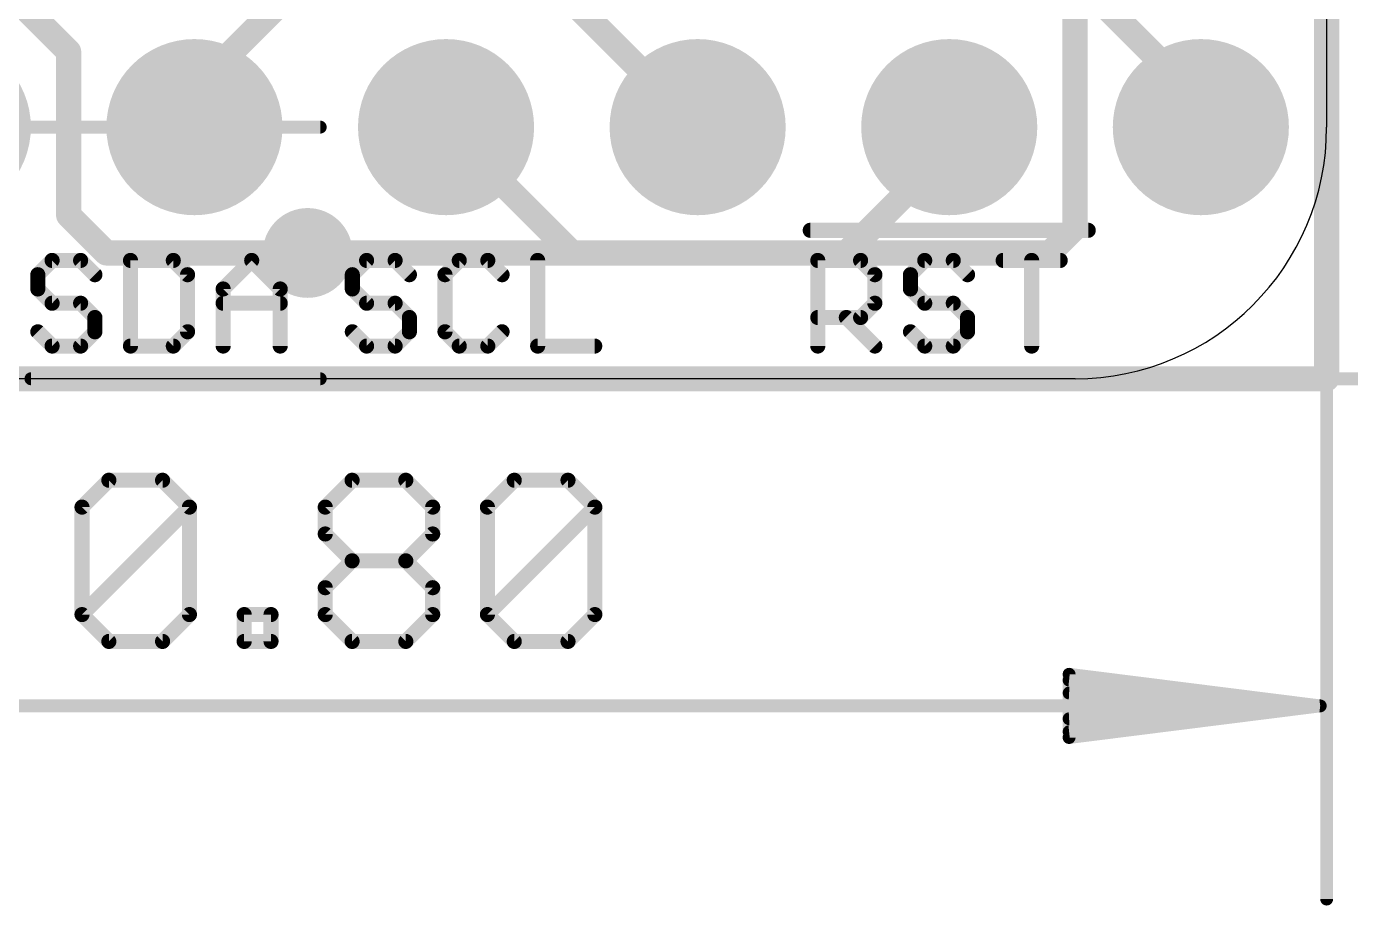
# Model space of a CAD drawing. Extents: x -4.8 to 27.4, y -5.3 to 26.6.
# Drawn here: x 7.19 to 20.56, y -5.32 to 3.56 of the extents above; entities that cross this region are included whole.
import ezdxf

# ---------------------------------------------------------------- set-up
doc = ezdxf.new("R2010")
doc.units = 0
for name, color, linetype in [('1', 12, 'CONTINUOUS'), ('16', 132, 'CONTINUOUS'), ('17', 110, 'CONTINUOUS'), ('18', 110, 'CONTINUOUS'), ('20', 53, 'CONTINUOUS'), ('21', 40, 'CONTINUOUS'), ('47', 253, 'CONTINUOUS')]:
    doc.layers.add(name, color=color, linetype=linetype)

# ---------------------------------------------------------------- blocks, each defined once
blk = doc.blocks.new('ROUNDP')
at = {"const_width": 0.5}
blk.add_lwpolyline([(0, -0.25, 1), (0, 0.25, 1), (0, -0.25)], format="xyb", dxfattribs=at)
blk = doc.blocks.new('ROUNDV')
at = {"const_width": 0.5}
blk.add_lwpolyline([(0, -0.25, 1), (0, 0.25, 1), (0, -0.25)], format="xyb", dxfattribs=at)

msp = doc.modelspace()

# ---------------------------------------------------------------- linework, layer by layer
at = {"layer": '1', "const_width": 0.254}
for points in [[(20.32, 17.78), (20.32, 0)], [(6.35, 4.572), (7.62, 3.302)], [(17.78, 1.524), (17.78, 4.064)], [(9.779, 3.81), (8.89, 2.921)], [(7.62, 3.302), (7.62, 1.651)], [(8.89, 2.921), (8.89, 2.54)], [(11.43, 2.54), (12.7, 1.27)], [(7.62, 1.651), (8.001, 1.27)], [(17.526, 1.27), (17.78, 1.524)], [(8.001, 1.27), (10.033, 1.27)], [(12.7, 1.27), (17.526, 1.27)], [(20.32, 0), (0, 0)]]:
    msp.add_lwpolyline(points, dxfattribs=at)
at = {"layer": '1', "const_width": 0.127}
for points in [[(7.6835, 3.302, 1), (7.5565, 3.302)], [(7.5751, 3.2571, 1), (7.6649, 3.3469)], [(8.9535, 2.921, 1), (8.8265, 2.921)], [(8.8451, 2.9659, 1), (8.9349, 2.8761)], [(8.8265, 2.54, 1), (8.9535, 2.54)], [(11.4749, 2.5849, 1), (11.3851, 2.4951)], [(7.6649, 1.6959, 1), (7.5751, 1.6061)], [(7.5565, 1.651, 1), (7.6835, 1.651)], [(17.8249, 1.4791, 1), (17.7351, 1.5689)], [(17.7165, 1.524, 1), (17.8435, 1.524)], [(8.001, 1.3335, 1), (8.001, 1.2065)], [(7.9561, 1.2251, 1), (8.0459, 1.3149)], [(10.033, 1.2065, 1), (10.033, 1.3335)], [(12.7, 1.3335, 1), (12.7, 1.2065)], [(12.6551, 1.2251, 1), (12.7449, 1.3149)], [(17.4811, 1.3149, 1), (17.5709, 1.2251)], [(17.526, 1.2065, 1), (17.526, 1.3335)], [(20.2565, 0, 1), (20.3835, 0)], [(20.32, -0.0635, 1), (20.32, 0.0635)]]:
    msp.add_lwpolyline(points, format="xyb", dxfattribs=at)
at = {"layer": '16', "const_width": 0.254}
for points in [[(20.32, 17.78), (20.32, 0)], [(17.78, 4.064), (19.05, 2.794)], [(13.97, 2.54), (12.573, 3.937)], [(19.05, 2.794), (19.05, 2.54)], [(16.51, 2.3079), (16.51, 2.54)], [(15.4721, 1.27), (16.51, 2.3079)], [(10.033, 1.27), (15.4721, 1.27)], [(20.32, 0), (0, 0)]]:
    msp.add_lwpolyline(points, dxfattribs=at)
at = {"layer": '16', "const_width": 0.127}
for points in [[(19.1135, 2.794, 1), (18.9865, 2.794)], [(19.0051, 2.7491, 1), (19.0949, 2.8389)], [(13.9251, 2.4951, 1), (14.0149, 2.5849)], [(16.5735, 2.54, 1), (16.4465, 2.54)], [(18.9865, 2.54, 1), (19.1135, 2.54)], [(16.5549, 2.263, 1), (16.4651, 2.3528)], [(16.4465, 2.3079, 1), (16.5735, 2.3079)], [(10.033, 1.3335, 1), (10.033, 1.2065)], [(15.4272, 1.3149, 1), (15.517, 1.2251)], [(15.4721, 1.2065, 1), (15.4721, 1.3335)], [(20.2565, 0, 1), (20.3835, 0)], [(20.32, -0.0635, 1), (20.32, 0.0635)]]:
    msp.add_lwpolyline(points, format="xyb", dxfattribs=at)
at = {"layer": '20'}
for p, q in [((20.32, 15.24), (20.32, 2.54)), ((17.78, 0), (2.54, 0))]:
    msp.add_line(p, q, dxfattribs=at)
msp.add_arc((17.78, 2.54), 2.54, 270, 0, dxfattribs=at)
at = {"layer": '21', "const_width": 0.1524}
for points in [[(15.1067, 1.4986), (17.9133, 1.4986)], [(7.453, 1.1945), (7.3089, 1.0505)], [(7.7411, 1.1945), (7.453, 1.1945)], [(7.8851, 1.0505), (7.7411, 1.1945)], [(8.2444, 1.1945), (8.2444, 0.3302)], [(8.6766, 1.1945), (8.2444, 1.1945)], [(8.8207, 1.0505), (8.6766, 1.1945)], [(9.18, 0.9064), (9.4681, 1.1945)], [(9.4681, 1.1945), (9.7562, 0.9064)], [(10.628, 1.1945), (10.4839, 1.0505)], [(10.9161, 1.1945), (10.628, 1.1945)], [(11.0601, 1.0505), (10.9161, 1.1945)], [(11.5635, 1.1945), (11.4194, 1.0505)], [(11.8516, 1.1945), (11.5635, 1.1945)], [(11.9957, 1.0505), (11.8516, 1.1945)], [(12.355, 1.1945), (12.355, 0.3302)], [(15.1829, 0.3302), (15.1829, 1.1945)], [(15.1829, 1.1945), (15.6151, 1.1945)], [(15.6151, 1.1945), (15.7591, 1.0505)], [(16.2625, 1.1945), (16.1184, 1.0505)], [(16.5506, 1.1945), (16.2625, 1.1945)], [(16.6947, 1.0505), (16.5506, 1.1945)], [(17.054, 1.1945), (17.6302, 1.1945)], [(17.3421, 0.3302), (17.3421, 1.1945)], [(7.3089, 1.0505), (7.3089, 0.9064)], [(8.8207, 0.4743), (8.8207, 1.0505)], [(10.4839, 1.0505), (10.4839, 0.9064)], [(11.4194, 1.0505), (11.4194, 0.4743)], [(15.7591, 1.0505), (15.7591, 0.7624)], [(16.1184, 1.0505), (16.1184, 0.9064)], [(7.3089, 0.9064), (7.453, 0.7624)], [(9.18, 0.3302), (9.18, 0.9064)], [(9.7562, 0.9064), (9.7562, 0.3302)], [(10.4839, 0.9064), (10.628, 0.7624)], [(16.1184, 0.9064), (16.2625, 0.7624)], [(7.453, 0.7624), (7.7411, 0.7624)], [(7.7411, 0.7624), (7.8851, 0.6183)], [(9.18, 0.7624), (9.7562, 0.7624)], [(10.628, 0.7624), (10.9161, 0.7624)], [(10.9161, 0.7624), (11.0601, 0.6183)], [(15.7591, 0.7624), (15.6151, 0.6183)], [(16.2625, 0.7624), (16.5506, 0.7624)], [(16.5506, 0.7624), (16.6947, 0.6183)], [(7.8851, 0.6183), (7.8851, 0.4743)], [(11.0601, 0.6183), (11.0601, 0.4743)], [(15.6151, 0.6183), (15.1829, 0.6183)], [(15.471, 0.6183), (15.7591, 0.3302)], [(16.6947, 0.6183), (16.6947, 0.4743)], [(7.453, 0.3302), (7.3089, 0.4743)], [(7.8851, 0.4743), (7.7411, 0.3302)], [(8.6766, 0.3302), (8.8207, 0.4743)], [(10.628, 0.3302), (10.4839, 0.4743)], [(11.0601, 0.4743), (10.9161, 0.3302)], [(11.4194, 0.4743), (11.5635, 0.3302)], [(11.8516, 0.3302), (11.9957, 0.4743)], [(16.2625, 0.3302), (16.1184, 0.4743)], [(16.6947, 0.4743), (16.5506, 0.3302)], [(7.7411, 0.3302), (7.453, 0.3302)], [(8.2444, 0.3302), (8.6766, 0.3302)], [(10.9161, 0.3302), (10.628, 0.3302)], [(11.5635, 0.3302), (11.8516, 0.3302)], [(12.355, 0.3302), (12.9312, 0.3302)], [(16.5506, 0.3302), (16.2625, 0.3302)]]:
    msp.add_lwpolyline(points, dxfattribs=at)
at = {"layer": '21', "const_width": 0.0762}
for points in [[(15.1067, 1.5367, 1), (15.1067, 1.4605)], [(17.9133, 1.4605, 1), (17.9133, 1.5367)], [(7.453, 1.2326, 1), (7.453, 1.1564)], [(7.4799, 1.1676, 1), (7.426, 1.2215)], [(7.768, 1.2215, 1), (7.7141, 1.1676)], [(7.7411, 1.1564, 1), (7.7411, 1.2326)], [(8.2825, 1.1945, 1), (8.2063, 1.1945)], [(8.2444, 1.2326, 1), (8.2444, 1.1564)], [(8.7036, 1.2215, 1), (8.6497, 1.1676)], [(8.6766, 1.1564, 1), (8.6766, 1.2326)], [(9.495, 1.2215, 1), (9.4411, 1.1676)], [(9.495, 1.1676, 1), (9.4411, 1.2215)], [(10.628, 1.2326, 1), (10.628, 1.1564)], [(10.6549, 1.1676, 1), (10.601, 1.2215)], [(10.943, 1.2215, 1), (10.8891, 1.1676)], [(10.9161, 1.1564, 1), (10.9161, 1.2326)], [(11.5635, 1.2326, 1), (11.5635, 1.1564)], [(11.5904, 1.1676, 1), (11.5366, 1.2215)], [(11.8786, 1.2215, 1), (11.8247, 1.1676)], [(11.8516, 1.1564, 1), (11.8516, 1.2326)], [(12.3931, 1.1945, 1), (12.3169, 1.1945)], [(15.221, 1.1945, 1), (15.1448, 1.1945)], [(15.1829, 1.2326, 1), (15.1829, 1.1564)], [(15.642, 1.2215, 1), (15.5881, 1.1676)], [(15.6151, 1.1564, 1), (15.6151, 1.2326)], [(16.2625, 1.2326, 1), (16.2625, 1.1564)], [(16.2894, 1.1676, 1), (16.2356, 1.2215)], [(16.5776, 1.2215, 1), (16.5237, 1.1676)], [(16.5506, 1.1564, 1), (16.5506, 1.2326)], [(17.054, 1.2326, 1), (17.054, 1.1564)], [(17.3802, 1.1945, 1), (17.304, 1.1945)], [(17.6302, 1.1564, 1), (17.6302, 1.2326)], [(7.347, 1.0505, 1), (7.2708, 1.0505)], [(7.282, 1.0774, 1), (7.3359, 1.0235)], [(7.8582, 1.0235, 1), (7.9121, 1.0774)], [(8.8588, 1.0505, 1), (8.7826, 1.0505)], [(8.7937, 1.0235, 1), (8.8476, 1.0774)], [(10.522, 1.0505, 1), (10.4458, 1.0505)], [(10.457, 1.0774, 1), (10.5109, 1.0235)], [(11.0332, 1.0235, 1), (11.0871, 1.0774)], [(11.4575, 1.0505, 1), (11.3813, 1.0505)], [(11.3925, 1.0774, 1), (11.4464, 1.0235)], [(11.9687, 1.0235, 1), (12.0226, 1.0774)], [(15.7972, 1.0505, 1), (15.721, 1.0505)], [(15.7322, 1.0235, 1), (15.7861, 1.0774)], [(16.1565, 1.0505, 1), (16.0803, 1.0505)], [(16.0915, 1.0774, 1), (16.1454, 1.0235)], [(16.6677, 1.0235, 1), (16.7216, 1.0774)], [(7.3359, 0.9334, 1), (7.282, 0.8795)], [(7.2708, 0.9064, 1), (7.347, 0.9064)], [(9.153, 0.9334, 1), (9.2069, 0.8795)], [(9.2181, 0.9064, 1), (9.1419, 0.9064)], [(9.7943, 0.9064, 1), (9.7181, 0.9064)], [(9.7292, 0.8795, 1), (9.7831, 0.9334)], [(10.5109, 0.9334, 1), (10.457, 0.8795)], [(10.4458, 0.9064, 1), (10.522, 0.9064)], [(16.1454, 0.9334, 1), (16.0915, 0.8795)], [(16.0803, 0.9064, 1), (16.1565, 0.9064)], [(7.453, 0.8005, 1), (7.453, 0.7243)], [(7.426, 0.7354, 1), (7.4799, 0.7893)], [(7.768, 0.7893, 1), (7.7141, 0.7354)], [(7.7411, 0.7243, 1), (7.7411, 0.8005)], [(9.18, 0.8005, 1), (9.18, 0.7243)], [(9.7562, 0.7243, 1), (9.7562, 0.8005)], [(10.628, 0.8005, 1), (10.628, 0.7243)], [(10.601, 0.7354, 1), (10.6549, 0.7893)], [(10.943, 0.7893, 1), (10.8891, 0.7354)], [(10.9161, 0.7243, 1), (10.9161, 0.8005)], [(15.7861, 0.7354, 1), (15.7322, 0.7893)], [(16.2625, 0.8005, 1), (16.2625, 0.7243)], [(16.2356, 0.7354, 1), (16.2894, 0.7893)], [(16.5776, 0.7893, 1), (16.5237, 0.7354)], [(16.5506, 0.7243, 1), (16.5506, 0.8005)], [(7.9232, 0.6183, 1), (7.847, 0.6183)], [(7.8582, 0.5914, 1), (7.9121, 0.6453)], [(11.0982, 0.6183, 1), (11.022, 0.6183)], [(11.0332, 0.5914, 1), (11.0871, 0.6453)], [(15.1829, 0.6564, 1), (15.1829, 0.5802)], [(15.498, 0.6453, 1), (15.4441, 0.5914)], [(15.5881, 0.6453, 1), (15.642, 0.5914)], [(15.6151, 0.5802, 1), (15.6151, 0.6564)], [(15.721, 0.7624, 1), (15.7972, 0.7624)], [(16.7328, 0.6183, 1), (16.6566, 0.6183)], [(16.6677, 0.5914, 1), (16.7216, 0.6453)], [(7.3359, 0.5012, 1), (7.282, 0.4473)], [(7.9121, 0.4473, 1), (7.8582, 0.5012)], [(8.8476, 0.4473, 1), (8.7937, 0.5012)], [(10.5109, 0.5012, 1), (10.457, 0.4473)], [(11.0871, 0.4473, 1), (11.0332, 0.5012)], [(11.4464, 0.5012, 1), (11.3925, 0.4473)], [(12.0226, 0.4473, 1), (11.9687, 0.5012)], [(16.1454, 0.5012, 1), (16.0915, 0.4473)], [(16.7216, 0.4473, 1), (16.6677, 0.5012)], [(7.453, 0.3683, 1), (7.453, 0.2921)], [(7.7411, 0.2921, 1), (7.7411, 0.3683)], [(7.847, 0.4743, 1), (7.9232, 0.4743)], [(8.2444, 0.3683, 1), (8.2444, 0.2921)], [(8.6766, 0.2921, 1), (8.6766, 0.3683)], [(8.7826, 0.4743, 1), (8.8588, 0.4743)], [(10.628, 0.3683, 1), (10.628, 0.2921)], [(10.9161, 0.2921, 1), (10.9161, 0.3683)], [(11.022, 0.4743, 1), (11.0982, 0.4743)], [(11.3813, 0.4743, 1), (11.4575, 0.4743)], [(11.5635, 0.3683, 1), (11.5635, 0.2921)], [(11.8516, 0.2921, 1), (11.8516, 0.3683)], [(12.355, 0.3683, 1), (12.355, 0.2921)], [(12.9312, 0.2921, 1), (12.9312, 0.3683)], [(16.2625, 0.3683, 1), (16.2625, 0.2921)], [(16.5506, 0.2921, 1), (16.5506, 0.3683)], [(16.6566, 0.4743, 1), (16.7328, 0.4743)], [(7.426, 0.3033, 1), (7.4799, 0.3571)], [(7.7141, 0.3571, 1), (7.768, 0.3033)], [(8.2063, 0.3302, 1), (8.2825, 0.3302)], [(8.6497, 0.3571, 1), (8.7036, 0.3033)], [(9.1419, 0.3302, 1), (9.2181, 0.3302)], [(9.7181, 0.3302, 1), (9.7943, 0.3302)], [(10.601, 0.3033, 1), (10.6549, 0.3571)], [(10.8891, 0.3571, 1), (10.943, 0.3033)], [(11.5366, 0.3033, 1), (11.5904, 0.3571)], [(11.8247, 0.3571, 1), (11.8786, 0.3033)], [(12.3169, 0.3302, 1), (12.3931, 0.3302)], [(15.1448, 0.3302, 1), (15.221, 0.3302)], [(15.7322, 0.3033, 1), (15.7861, 0.3571)], [(16.2356, 0.3033, 1), (16.2894, 0.3571)], [(16.5237, 0.3571, 1), (16.5776, 0.3033)], [(17.304, 0.3302, 1), (17.3802, 0.3302)]]:
    msp.add_lwpolyline(points, format="xyb", dxfattribs=at)
at = {"layer": '47'}
for points, const_width in [([(20.32, 8.382), (20.32, -5.252)], 0.13), ([(10.16, 2.54), (-4.363, 2.54)], 0.13), ([(10.16, 0), (-4.363, 0)], 0.13), ([(7.239, 0), (27.35, 0)], 0.13), ([(7.7548, -1.2955), (8.026, -1.0243)], 0.1524), ([(8.026, -1.0243), (8.5683, -1.0243)], 0.1524), ([(8.5683, -1.0243), (8.8395, -1.2955)], 0.1524), ([(10.2105, -1.2955), (10.4817, -1.0243)], 0.1524), ([(10.4817, -1.0243), (11.024, -1.0243)], 0.1524), ([(11.024, -1.0243), (11.2952, -1.2955)], 0.1524), ([(11.8477, -1.2955), (12.1189, -1.0243)], 0.1524), ([(12.1189, -1.0243), (12.6612, -1.0243)], 0.1524), ([(12.6612, -1.0243), (12.9324, -1.2955)], 0.1524), ([(7.7548, -2.3801), (7.7548, -1.2955)], 0.1524), ([(7.7548, -2.3801), (8.8395, -1.2955)], 0.1524), ([(8.8395, -1.2955), (8.8395, -2.3801)], 0.1524), ([(10.2105, -1.5666), (10.2105, -1.2955)], 0.1524), ([(11.2952, -1.2955), (11.2952, -1.5666)], 0.1524), ([(11.8477, -2.3801), (11.8477, -1.2955)], 0.1524), ([(11.8477, -2.3801), (12.9324, -1.2955)], 0.1524), ([(12.9324, -1.2955), (12.9324, -2.3801)], 0.1524), ([(10.4817, -1.8378), (10.2105, -1.5666)], 0.1524), ([(11.2952, -1.5666), (11.024, -1.8378)], 0.1524), ([(10.2105, -2.109), (10.4817, -1.8378)], 0.1524), ([(10.4817, -1.8378), (11.024, -1.8378)], 0.1524), ([(11.024, -1.8378), (11.2952, -2.109)], 0.1524), ([(10.2105, -2.3801), (10.2105, -2.109)], 0.1524), ([(11.2952, -2.109), (11.2952, -2.3801)], 0.1524), ([(8.026, -2.6513), (7.7548, -2.3801)], 0.1524), ([(8.8395, -2.3801), (8.5683, -2.6513)], 0.1524), ([(9.392, -2.6513), (9.392, -2.3801)], 0.1524), ([(9.392, -2.3801), (9.6631, -2.3801)], 0.1524), ([(9.6631, -2.3801), (9.6631, -2.6513)], 0.1524), ([(10.4817, -2.6513), (10.2105, -2.3801)], 0.1524), ([(11.2952, -2.3801), (11.024, -2.6513)], 0.1524), ([(12.1189, -2.6513), (11.8477, -2.3801)], 0.1524), ([(12.9324, -2.3801), (12.6612, -2.6513)], 0.1524), ([(8.5683, -2.6513), (8.026, -2.6513)], 0.1524), ([(9.6631, -2.6513), (9.392, -2.6513)], 0.1524), ([(11.024, -2.6513), (10.4817, -2.6513)], 0.1524), ([(12.6612, -2.6513), (12.1189, -2.6513)], 0.1524), ([(20.255, -3.302), (17.72, -2.9828)], 0.13), ([(17.72, -2.9828), (17.72, -3.6212)], 0.13), ([(20.255, -3.302), (17.72, -3.042)], 0.13), ([(20.255, -3.302), (17.72, -3.172)], 0.13), ([(0.065, -3.302), (20.255, -3.302)], 0.13), ([(17.72, -3.6212), (20.255, -3.302)], 0.13), ([(17.72, -3.432), (20.255, -3.302)], 0.13), ([(17.72, -3.562), (20.255, -3.302)], 0.13)]:
    msp.add_lwpolyline(points, dxfattribs=dict(at, const_width=const_width))
for points, const_width in [([(10.16, 2.5075, 1), (10.16, 2.5725)], 0.065), ([(7.239, 0.0325, 1), (7.239, -0.0325)], 0.065), ([(10.16, -0.0325, 1), (10.16, 0.0325)], 0.065), ([(8.026, -0.9862, 1), (8.026, -1.0624)], 0.0762), ([(8.0529, -1.0513, 1), (7.999, -0.9974)], 0.0762), ([(8.5952, -0.9974, 1), (8.5414, -1.0513)], 0.0762), ([(8.5683, -1.0624, 1), (8.5683, -0.9862)], 0.0762), ([(10.4817, -0.9862, 1), (10.4817, -1.0624)], 0.0762), ([(10.5086, -1.0513, 1), (10.4548, -0.9974)], 0.0762), ([(11.051, -0.9974, 1), (10.9971, -1.0513)], 0.0762), ([(11.024, -1.0624, 1), (11.024, -0.9862)], 0.0762), ([(12.1189, -0.9862, 1), (12.1189, -1.0624)], 0.0762), ([(12.1458, -1.0513, 1), (12.0919, -0.9974)], 0.0762), ([(12.6881, -0.9974, 1), (12.6343, -1.0513)], 0.0762), ([(12.6612, -1.0624, 1), (12.6612, -0.9862)], 0.0762), ([(7.7929, -1.2955, 1), (7.7167, -1.2955)], 0.0762), ([(7.7279, -1.2685, 1), (7.7818, -1.3224)], 0.0762), ([(8.8776, -1.2955, 1), (8.8014, -1.2955)], 0.0762), ([(8.8664, -1.3224, 1), (8.8125, -1.2685)], 0.0762), ([(8.8125, -1.3224, 1), (8.8664, -1.2685)], 0.0762), ([(10.2486, -1.2955, 1), (10.1724, -1.2955)], 0.0762), ([(10.1836, -1.2685, 1), (10.2375, -1.3224)], 0.0762), ([(11.3333, -1.2955, 1), (11.2571, -1.2955)], 0.0762), ([(11.2683, -1.3224, 1), (11.3221, -1.2685)], 0.0762), ([(11.8858, -1.2955, 1), (11.8096, -1.2955)], 0.0762), ([(11.8208, -1.2685, 1), (11.8746, -1.3224)], 0.0762), ([(12.9705, -1.2955, 1), (12.8943, -1.2955)], 0.0762), ([(12.9593, -1.3224, 1), (12.9054, -1.2685)], 0.0762), ([(12.9054, -1.3224, 1), (12.9593, -1.2685)], 0.0762), ([(10.2375, -1.5397, 1), (10.1836, -1.5936)], 0.0762), ([(10.1724, -1.5666, 1), (10.2486, -1.5666)], 0.0762), ([(11.2571, -1.5666, 1), (11.3333, -1.5666)], 0.0762), ([(11.3221, -1.5936, 1), (11.2683, -1.5397)], 0.0762), ([(10.4817, -1.7997, 1), (10.4817, -1.8759)], 0.0762), ([(10.5086, -1.8647, 1), (10.4548, -1.8109)], 0.0762), ([(10.4548, -1.8647, 1), (10.5086, -1.8109)], 0.0762), ([(11.051, -1.8109, 1), (10.9971, -1.8647)], 0.0762), ([(10.9971, -1.8109, 1), (11.051, -1.8647)], 0.0762), ([(11.024, -1.8759, 1), (11.024, -1.7997)], 0.0762), ([(10.2486, -2.109, 1), (10.1724, -2.109)], 0.0762), ([(10.1836, -2.082, 1), (10.2375, -2.1359)], 0.0762), ([(11.3333, -2.109, 1), (11.2571, -2.109)], 0.0762), ([(11.2683, -2.1359, 1), (11.3221, -2.082)], 0.0762), ([(7.7818, -2.3532, 1), (7.7279, -2.4071)], 0.0762), ([(7.7279, -2.3532, 1), (7.7818, -2.4071)], 0.0762), ([(7.7167, -2.3801, 1), (7.7929, -2.3801)], 0.0762), ([(8.8014, -2.3801, 1), (8.8776, -2.3801)], 0.0762), ([(8.8664, -2.4071, 1), (8.8125, -2.3532)], 0.0762), ([(9.4301, -2.3801, 1), (9.3539, -2.3801)], 0.0762), ([(9.392, -2.342, 1), (9.392, -2.4182)], 0.0762), ([(9.7012, -2.3801, 1), (9.625, -2.3801)], 0.0762), ([(9.6631, -2.4182, 1), (9.6631, -2.342)], 0.0762), ([(10.2375, -2.3532, 1), (10.1836, -2.4071)], 0.0762), ([(10.1724, -2.3801, 1), (10.2486, -2.3801)], 0.0762), ([(11.2571, -2.3801, 1), (11.3333, -2.3801)], 0.0762), ([(11.3221, -2.4071, 1), (11.2683, -2.3532)], 0.0762), ([(11.8746, -2.3532, 1), (11.8208, -2.4071)], 0.0762), ([(11.8208, -2.3532, 1), (11.8746, -2.4071)], 0.0762), ([(11.8096, -2.3801, 1), (11.8858, -2.3801)], 0.0762), ([(12.8943, -2.3801, 1), (12.9705, -2.3801)], 0.0762), ([(12.9593, -2.4071, 1), (12.9054, -2.3532)], 0.0762), ([(8.026, -2.6132, 1), (8.026, -2.6894)], 0.0762), ([(7.999, -2.6782, 1), (8.0529, -2.6244)], 0.0762), ([(8.5414, -2.6244, 1), (8.5952, -2.6782)], 0.0762), ([(8.5683, -2.6894, 1), (8.5683, -2.6132)], 0.0762), ([(9.392, -2.6132, 1), (9.392, -2.6894)], 0.0762), ([(9.3539, -2.6513, 1), (9.4301, -2.6513)], 0.0762), ([(9.625, -2.6513, 1), (9.7012, -2.6513)], 0.0762), ([(9.6631, -2.6894, 1), (9.6631, -2.6132)], 0.0762), ([(10.4817, -2.6132, 1), (10.4817, -2.6894)], 0.0762), ([(10.4548, -2.6782, 1), (10.5086, -2.6244)], 0.0762), ([(10.9971, -2.6244, 1), (11.051, -2.6782)], 0.0762), ([(11.024, -2.6894, 1), (11.024, -2.6132)], 0.0762), ([(12.1189, -2.6132, 1), (12.1189, -2.6894)], 0.0762), ([(12.0919, -2.6782, 1), (12.1458, -2.6244)], 0.0762), ([(12.6343, -2.6244, 1), (12.6881, -2.6782)], 0.0762), ([(12.6612, -2.6894, 1), (12.6612, -2.6132)], 0.0762), ([(17.7241, -2.9505, 1), (17.7159, -3.015)], 0.065), ([(17.7525, -2.9828, 1), (17.6875, -2.9828)], 0.065), ([(17.7233, -3.0097, 1), (17.7167, -3.0743)], 0.065), ([(17.7217, -3.1395, 1), (17.7183, -3.2045)], 0.065), ([(20.2591, -3.3342, 1), (20.2509, -3.2698)], 0.065), ([(20.2509, -3.3342, 1), (20.2591, -3.2698)], 0.065), ([(20.2583, -3.3343, 1), (20.2517, -3.2697)], 0.065), ([(20.2517, -3.3343, 1), (20.2583, -3.2697)], 0.065), ([(20.2533, -3.3345, 1), (20.2567, -3.2695)], 0.065), ([(20.2567, -3.3345, 1), (20.2533, -3.2695)], 0.065), ([(20.255, -3.3345, 1), (20.255, -3.2695)], 0.065), ([(17.7183, -3.3995, 1), (17.7217, -3.4645)], 0.065), ([(17.7167, -3.5297, 1), (17.7233, -3.5943)], 0.065), ([(17.7159, -3.589, 1), (17.7241, -3.6535)], 0.065), ([(17.6875, -3.6212, 1), (17.7525, -3.6212)], 0.065), ([(20.2875, -5.252, 1), (20.3525, -5.252)], 0.065)]:
    msp.add_lwpolyline(points, format="xyb", dxfattribs=dict(at, const_width=const_width))

# ---------------------------------------------------------------- block references
at = {"layer": '17', "xscale": 1.778, "yscale": 1.778, "rotation": 90}
for p in [(6.35, 2.54), (6.35, 2.54), (8.89, 2.54), (8.89, 2.54), (11.43, 2.54), (11.43, 2.54), (13.97, 2.54), (13.97, 2.54), (16.51, 2.54), (16.51, 2.54), (19.05, 2.54), (19.05, 2.54)]:
    msp.add_blockref('ROUNDP', p, dxfattribs=at)
at = {"layer": '18', "xscale": 0.9064, "yscale": 0.9064}
msp.add_blockref('ROUNDV', (10.033, 1.27), dxfattribs=at)
msp.add_blockref('ROUNDV', (10.033, 1.27), dxfattribs=at)

doc.saveas('drawing.dxf')
